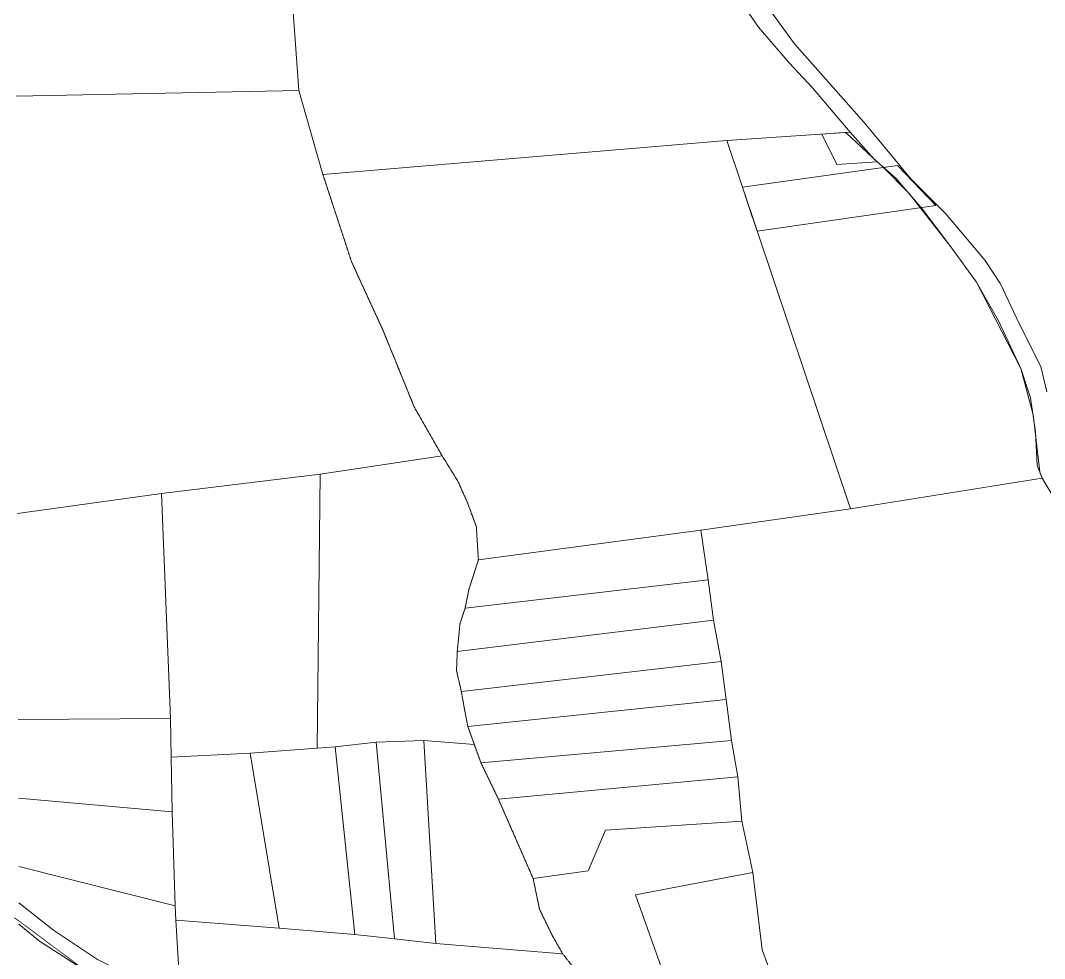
# Model space of a CAD drawing. Header units: millimetres. Extents: x 611710 to 616703, y 1316651 to 1320618.
# Drawn here: x 613528 to 614185, y 1319141 to 1319742 of the extents above; entities that cross this region are included whole.
import ezdxf

# ---------------------------------------------------------------- set-up
doc = ezdxf.new("R2010")
doc.units = ezdxf.units.MM
doc.linetypes.add('HIDDEN', pattern=[0.375, 0.25, -0.125])
for name, color, linetype in [('2', 7, 'Continuous'), ('3', 7, 'Continuous'), ('CVL_CUADCON_LIN', 8, 'Continuous')]:
    doc.layers.add(name, color=color, linetype=linetype)

msp = doc.modelspace()

# ---------------------------------------------------------------- linework, layer by layer
at = {"layer": '2', "color": 1, "linetype": 'Continuous', "lineweight": 0}
for p, q in [((613706.74882, 1319697.48846), (613702.26082, 1319758.48846)), ((613525.42482, 1319693.90846), (613706.74882, 1319697.48846)), ((613706.74882, 1319697.48846), (613722.13982, 1319643.62246)), ((613981.15882, 1319665.37046), (614060.39182, 1319670.82846)), ((613722.13982, 1319643.62246), (613981.15882, 1319665.37046)), ((613981.15882, 1319665.37046), (614060.55982, 1319429.09046)), ((613720.35082, 1319451.35146), (613798.58982, 1319463.26146)), ((613618.64782, 1319439.02646), (613720.35082, 1319451.35146)), ((613720.35082, 1319451.35146), (613718.41582, 1319275.72046)), ((614060.55982, 1319429.09046), (614183.44082, 1319448.85046)), ((613526.31882, 1319426.27746), (613618.64782, 1319439.02646)), ((613618.64782, 1319439.02646), (613624.46082, 1319294.74146)), ((613964.58582, 1319415.47146), (614060.55982, 1319429.09046)), ((613821.89082, 1319396.44346), (613964.58582, 1319415.47146)), ((613964.58582, 1319415.47146), (613969.24582, 1319383.70446)), ((613813.34082, 1319365.41946), (613969.24582, 1319383.70446)), ((613969.24582, 1319383.70446), (613972.62082, 1319357.78246)), ((613808.33882, 1319337.70446), (613972.62082, 1319357.78246)), ((613972.62082, 1319357.78246), (613977.52082, 1319331.35346)), ((613810.94982, 1319312.03446), (613977.52082, 1319331.35346)), ((613977.52082, 1319331.35346), (613980.89082, 1319306.95546)), ((613980.89082, 1319306.95546), (613815.07682, 1319289.67146)), ((613980.89082, 1319306.95546), (613984.26682, 1319280.52446)), ((613526.75982, 1319294.12946), (613624.46082, 1319294.74146)), ((613624.46082, 1319294.74146), (613624.76282, 1319269.83946)), ((613675.52982, 1319272.44246), (613718.41582, 1319275.72046)), ((613718.41582, 1319275.72046), (613730.08882, 1319276.61346)), ((613730.08882, 1319276.61346), (613756.21582, 1319279.44846)), ((613730.08882, 1319276.61346), (613742.72282, 1319156.29346)), ((613756.21582, 1319279.44846), (613786.93582, 1319280.55646)), ((613756.21582, 1319279.44846), (613768.15582, 1319153.52946)), ((613786.93582, 1319280.55646), (613794.60782, 1319150.52346)), ((613786.93582, 1319280.55646), (613819.30082, 1319277.98446)), ((613823.52382, 1319266.29846), (613984.26682, 1319280.52446)), ((613984.26682, 1319280.52446), (613988.39482, 1319257.39946)), ((613624.76282, 1319269.83946), (613675.52982, 1319272.44246)), ((613624.76282, 1319269.83946), (613625.44182, 1319234.77546)), ((613675.52982, 1319272.44246), (613694.16082, 1319160.32246)), ((613988.39482, 1319257.39946), (613834.76482, 1319242.93046)), ((613988.39482, 1319257.39946), (613990.76082, 1319228.93346)), ((613625.44182, 1319234.77546), (613526.92882, 1319243.54646)), ((613625.44182, 1319234.77546), (613627.44082, 1319174.56746)), ((613990.76082, 1319228.93346), (613997.96482, 1319195.89946)), ((613627.44082, 1319174.56746), (613527.07382, 1319199.85346)), ((613627.44082, 1319174.56746), (613627.80582, 1319165.42246)), ((613627.80582, 1319165.42246), (613694.16082, 1319160.32246)), ((613627.80582, 1319165.42246), (613630.96482, 1319114.37546)), ((613694.16082, 1319160.32246), (613742.72282, 1319156.29346)), ((613742.72282, 1319156.29346), (613768.15582, 1319153.52946)), ((613768.15582, 1319153.52946), (613794.60782, 1319150.52346)), ((613794.60782, 1319150.52346), (613875.93582, 1319143.85746))]:
    msp.add_line(p, q, dxfattribs=at)
for points in [[(613989.74182, 1319775.44946), (614024.67382, 1319727.45946), (614069.26482, 1319676.94346), (614099.33782, 1319640.89346), (614121.75282, 1319618.30446), (614146.98282, 1319588.34746), (614156.67682, 1319573.36546), (614168.42982, 1319548.47246), (614182.73282, 1319520.53246), (614186.55582, 1319504.11446)], [(614060.39182, 1319670.82846), (614036.18282, 1319699.26146), (614021.15182, 1319715.25346), (614001.52982, 1319738.10046), (613986.73782, 1319759.68446)], [(614183.44082, 1319448.85046), (614180.36982, 1319456.98046), (614179.29382, 1319478.58546), (614175.93082, 1319500.44046), (614169.78182, 1319519.24146), (614155.47282, 1319549.72346), (614141.43282, 1319574.61246), (614124.85982, 1319597.21146), (614106.50382, 1319621.58546), (614089.68482, 1319641.13246), (614075.68082, 1319653.31246), (614060.39182, 1319670.82846)], [(614324.43182, 1319168.68946), (614317.01782, 1319185.70946), (614306.25182, 1319220.77146), (614291.17682, 1319252.77746), (614281.97682, 1319272.84446), (614263.64682, 1319287.81446), (614238.44782, 1319306.58646), (614226.72282, 1319321.31146), (614216.25182, 1319341.88546), (614211.87882, 1319361.45146), (614209.78482, 1319383.81746), (614207.18782, 1319404.14846), (614196.96482, 1319426.50246), (614183.44082, 1319448.85046)], [(613857.00482, 1319192.12546), (613892.33982, 1319197.11246), (613903.45382, 1319223.15946), (613990.76082, 1319228.93346)], [(613997.96482, 1319195.89946), (613922.75182, 1319181.69746), (613953.51582, 1319095.38146)], [(613997.96482, 1319195.89946), (614003.94582, 1319146.34046), (614018.27782, 1319107.72446)], [(613527.15282, 1319176.48146), (613549.39982, 1319158.95046), (613577.56582, 1319140.20646), (613602.60882, 1319127.78046), (613620.50582, 1319118.07046), (613630.96482, 1319114.37546)], [(613672.66482, 1319089.68446), (613657.88882, 1319093.33046), (613641.58282, 1319097.46746), (613627.80482, 1319102.64946), (613607.09182, 1319114.10746), (613571.57282, 1319131.75246), (613540.33982, 1319151.98646), (613527.19782, 1319162.75346)]]:
    msp.add_lwpolyline(points, dxfattribs=at)
at = {"layer": '3', "color": 1, "linetype": 'HIDDEN', "lineweight": 0}
for p, q in [((613815.07682, 1319289.67146), (613823.52382, 1319266.29846)), ((613823.52382, 1319266.29846), (613834.76482, 1319242.93046)), ((613834.76482, 1319242.93046), (613857.00482, 1319192.12546))]:
    msp.add_line(p, q, dxfattribs=at)
for points in [[(613722.13982, 1319643.62246), (613740.58482, 1319587.47346), (613760.77282, 1319543.52946), (613780.72182, 1319494.50046), (613798.58982, 1319463.26146)], [(613798.58982, 1319463.26146), (613808.53982, 1319447.26246), (613814.92982, 1319433.03746), (613820.56082, 1319417.79446), (613821.89082, 1319396.44346)], [(613821.89082, 1319396.44346), (613815.84682, 1319377.62446), (613813.34082, 1319365.41946)], [(613813.34082, 1319365.41946), (613810.06682, 1319355.50046), (613808.33882, 1319337.70446)], [(613808.33882, 1319337.70446), (613807.86482, 1319325.50246), (613810.94982, 1319312.03446)], [(613810.94982, 1319312.03446), (613812.75682, 1319301.86946), (613815.07682, 1319289.67146)], [(613857.00482, 1319192.12546), (613861.12482, 1319172.30446), (613869.29982, 1319155.54046), (613875.93582, 1319143.85746)], [(613875.93582, 1319143.85746), (613894.03482, 1319120.75346), (613916.47882, 1319087.74246)]]:
    msp.add_lwpolyline(points, dxfattribs=at)
at = {"layer": 'CVL_CUADCON_LIN', "color": 1, "lineweight": 0, "ltscale": 0.5, "flags": 128}
for points in [[(614077.59817, 1319651.64485), (614057.91735, 1319670.12904), (614055.95736, 1319670.52708), (614042.20967, 1319669.4666), (614051.85578, 1319649.92162)], [(614090.61942, 1319649.45846), (614115.25989, 1319623.62559), (614000.61022, 1319607.34391), (613991.19287, 1319635.51133)]]:
    msp.add_lwpolyline(points, close=True, dxfattribs=at)
for points in [[(613991.19287, 1319635.51133), (614090.61942, 1319649.45846)], [(614183.44082, 1319448.85046), (614181.90532, 1319452.91546), (614177.61232, 1319489.51296), (614169.78182, 1319519.24146), (614141.43282, 1319574.61246), (614124.85982, 1319597.21146), (614098.09432, 1319631.35896), (614081.57128, 1319648.18923)], [(613991.19287, 1319635.51133), (613997.75648, 1319615.87949)], [(613991.19287, 1319635.51133), (614000.61022, 1319607.34391)]]:
    msp.add_lwpolyline(points, dxfattribs=at)
at = {"layer": 'CVL_CUADCON_LIN', "color": 1, "lineweight": 0, "ltscale": 0.5, "const_width": 0.5, "flags": 128}
msp.add_lwpolyline([(613345.95669, 1319297.48731), (613387.67982, 1319259.23846), (613527.19082, 1319164.93346), (613571.57282, 1319131.75246), (613649.73582, 1319095.39896), (613672.66482, 1319089.68446)], dxfattribs=at)

doc.saveas('drawing.dxf')
